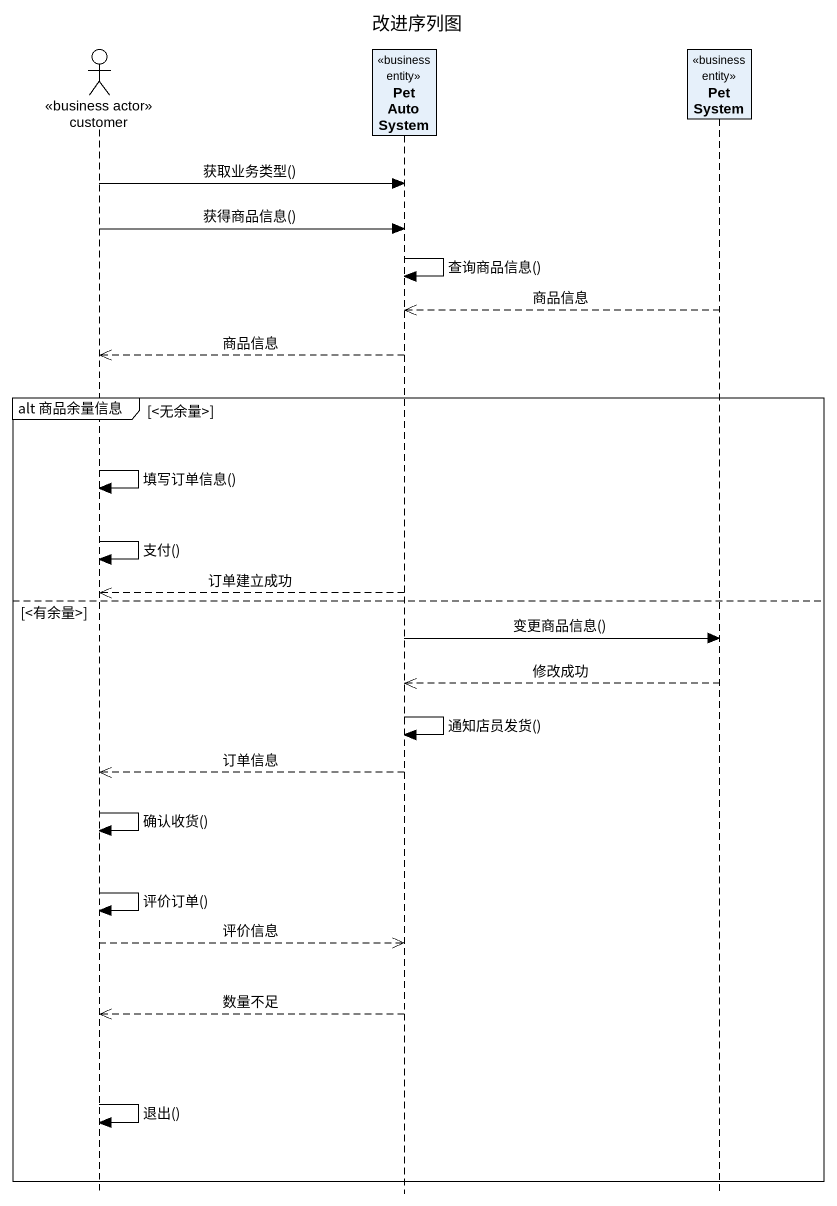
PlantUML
@startuml
title 改进序列图
hide footbox
actor customer <<business actor>>
participant "Pet Auto System" as Pet_Auto_System <<business entity>>
participant "Pet System" as Pet_System <<business entity>>

customer -> Pet_Auto_System : 获取业务类型()
customer -> Pet_Auto_System : 获得商品信息()
Pet_Auto_System -> Pet_Auto_System : 查询商品信息()
Pet_System -->> Pet_Auto_System : 商品信息
Pet_Auto_System -->> customer : 商品信息
group alt 商品余量信息 [<无余量>]
  customer -> customer : 填写订单信息()
  customer -> customer : 支付()
  Pet_Auto_System -->> customer : 订单建立成功
else <有余量>
  Pet_Auto_System -> Pet_System : 变更商品信息()
  Pet_System -->> Pet_Auto_System : 修改成功
  Pet_Auto_System -> Pet_Auto_System : 通知店员发货()
  Pet_Auto_System -->> customer : 订单信息
  customer -> customer : 确认收货()
  customer -> customer : 评价订单()
  customer -->> Pet_Auto_System : 评价信息
  Pet_Auto_System -->> customer : 数量不足
  customer -> customer : 退出()
end
@enduml
